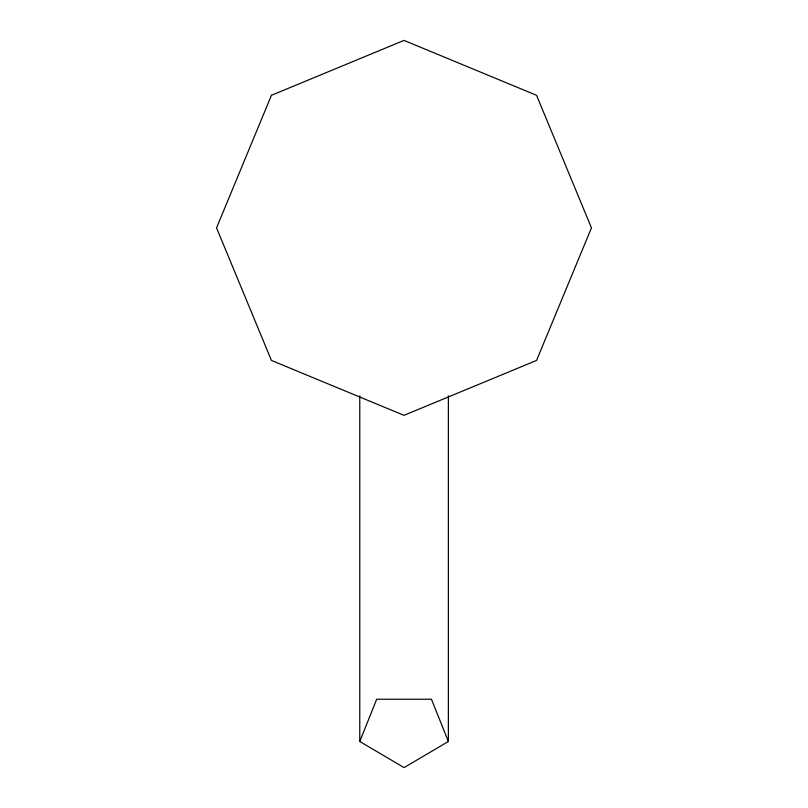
<?xml version="1.0" encoding="UTF-8"?>
<svg xmlns="http://www.w3.org/2000/svg" width="808" height="808" viewBox="0 0 808 808"><rect width="100%" height="100%" fill="white"/><g stroke="black" fill="none" stroke-linecap="round" stroke-linejoin="round"><path stroke-width="1.21" d="M359.772 741.491L376.69 699.233L431.442 699.233L448.369 741.491L404.071 767.6L359.772 741.491L359.772 395.859M448.369 395.809L448.369 741.491M271.438 95.304L216.534 227.866L271.438 360.429L404 415.332L536.562 360.429L591.466 227.866L536.562 95.304L404 40.4L271.438 95.304"/></g></svg>
